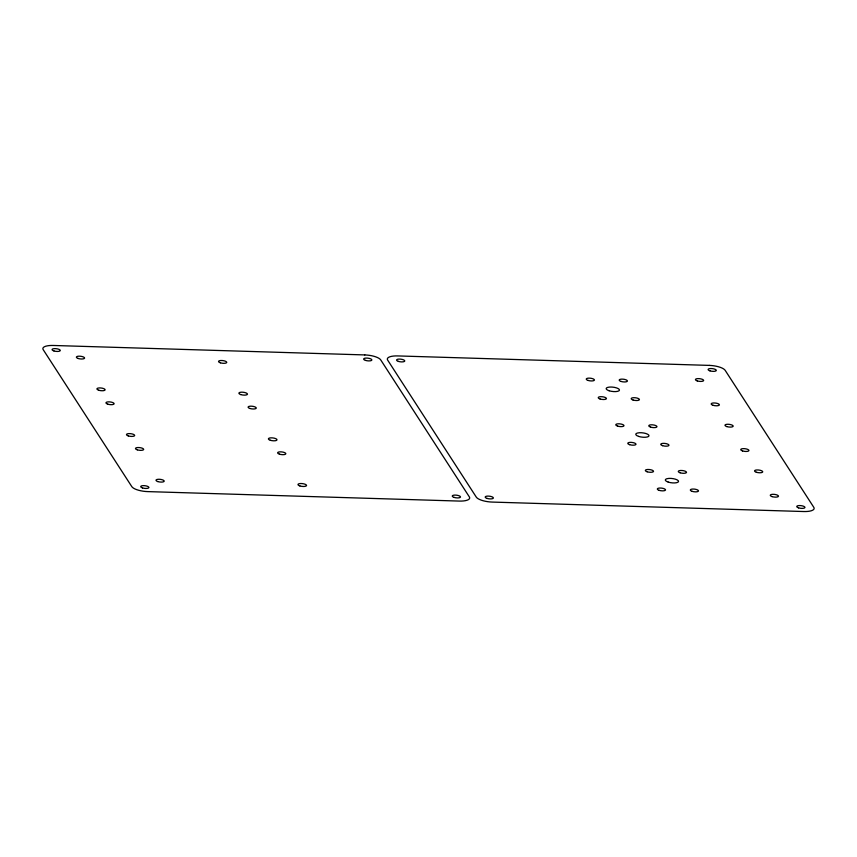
<?xml version="1.0" encoding="UTF-8"?>
<svg xmlns="http://www.w3.org/2000/svg" width="857" height="857" viewBox="0 0 857 857"><rect width="100%" height="100%" fill="white"/><g stroke="black" fill="none" stroke-linecap="round" stroke-linejoin="round"><path stroke-width="1.29" d="M364.782 354.927L53.209 345.467A13.391 4.339 6.7 0 0 43.182 349.635L131.817 486.647A13.391 4.339 6.7 0 0 147.747 491.607L459.32 501.077A13.391 4.339 6.7 0 0 469.347 496.899L380.712 359.886A13.391 4.339 6.7 0 0 364.782 354.927M709.253 365.393L397.68 355.923A13.391 4.339 6.7 0 0 387.653 360.101L476.288 497.114A13.391 4.339 6.7 0 0 492.218 502.073L803.791 511.533A13.391 4.339 6.7 0 0 813.818 507.365L725.183 370.353A13.391 4.339 6.7 0 0 709.253 365.393M709.95 370.856A4.156 1.35 6.7 0 0 716.323 370.46A4.156 1.35 6.7 0 0 710.335 368.553A4.156 1.35 6.7 0 0 709.95 370.856M398.376 361.386A4.156 1.35 6.7 0 0 404.761 361.001A4.156 1.35 6.7 0 0 398.773 359.094A4.156 1.35 6.7 0 0 398.376 361.386M798.574 507.869A4.156 1.35 6.7 0 0 804.959 507.473A4.156 1.35 6.7 0 0 798.97 505.566A4.156 1.35 6.7 0 0 798.574 507.869M487.012 498.399A4.156 1.35 6.7 0 0 493.386 498.013A4.156 1.35 6.7 0 0 487.408 496.107A4.156 1.35 6.7 0 0 487.012 498.399M609.134 390.76A6.695 2.175 6.7 0 0 619.461 390.16A6.695 2.175 6.7 0 0 609.841 387.053A6.695 2.175 6.7 0 0 609.134 390.76M600.071 398.998A4.156 1.35 6.7 0 0 606.445 398.612A4.156 1.35 6.7 0 0 600.468 396.695A4.156 1.35 6.7 0 0 600.071 398.998M633.044 400.005A4.156 1.35 6.7 0 0 639.429 399.608A4.156 1.35 6.7 0 0 633.441 397.702A4.156 1.35 6.7 0 0 633.044 400.005M621.036 381.44A4.156 1.35 6.7 0 0 627.42 381.054A4.156 1.35 6.7 0 0 621.432 379.137A4.156 1.35 6.7 0 0 621.036 381.44M588.063 380.433A4.156 1.35 6.7 0 0 594.447 380.047A4.156 1.35 6.7 0 0 588.459 378.141A4.156 1.35 6.7 0 0 588.063 380.433M697.266 380.915A4.156 1.35 6.7 0 0 703.64 380.519A4.156 1.35 6.7 0 0 697.652 378.612A4.156 1.35 6.7 0 0 697.266 380.915M713.024 405.275A4.156 1.35 6.7 0 0 719.398 404.879A4.156 1.35 6.7 0 0 713.41 402.972A4.156 1.35 6.7 0 0 713.024 405.275M692.135 491.34A4.156 1.35 6.7 0 0 698.509 490.954A4.156 1.35 6.7 0 0 692.531 489.047A4.156 1.35 6.7 0 0 692.135 491.34M647.153 471.779A4.156 1.35 6.7 0 0 653.527 471.393A4.156 1.35 6.7 0 0 647.549 469.486A4.156 1.35 6.7 0 0 647.153 471.779M772.114 496.621A4.156 1.35 6.7 0 0 778.488 496.224A4.156 1.35 6.7 0 0 772.5 494.318A4.156 1.35 6.7 0 0 772.114 496.621M756.356 472.25A4.156 1.35 6.7 0 0 762.73 471.864A4.156 1.35 6.7 0 0 756.742 469.957A4.156 1.35 6.7 0 0 756.356 472.25M680.126 472.785A4.156 1.35 6.7 0 0 686.511 472.389A4.156 1.35 6.7 0 0 680.522 470.482A4.156 1.35 6.7 0 0 680.126 472.785M659.162 490.343A4.156 1.35 6.7 0 0 665.535 489.958A4.156 1.35 6.7 0 0 659.547 488.04A4.156 1.35 6.7 0 0 659.162 490.343M668.224 482.095A6.695 2.175 6.7 0 0 678.54 481.495A6.695 2.175 6.7 0 0 668.931 478.399A6.695 2.175 6.7 0 0 668.224 482.095M638.679 436.427A6.695 2.175 6.7 0 0 648.995 435.827A6.695 2.175 6.7 0 0 639.386 432.731A6.695 2.175 6.7 0 0 638.679 436.427M629.616 444.676A4.156 1.35 6.7 0 0 635.99 444.28A4.156 1.35 6.7 0 0 630.013 442.373A4.156 1.35 6.7 0 0 629.616 444.676M662.59 445.672A4.156 1.35 6.7 0 0 668.963 445.286A4.156 1.35 6.7 0 0 662.986 443.369A4.156 1.35 6.7 0 0 662.59 445.672M650.581 427.107A4.156 1.35 6.7 0 0 656.965 426.722A4.156 1.35 6.7 0 0 650.977 424.815A4.156 1.35 6.7 0 0 650.581 427.107M617.608 426.111A4.156 1.35 6.7 0 0 623.982 425.725A4.156 1.35 6.7 0 0 618.004 423.808A4.156 1.35 6.7 0 0 617.608 426.111M726.811 426.582A4.156 1.35 6.7 0 0 733.185 426.197A4.156 1.35 6.7 0 0 727.197 424.279A4.156 1.35 6.7 0 0 726.811 426.582M742.569 450.943A4.156 1.35 6.7 0 0 748.943 450.557A4.156 1.35 6.7 0 0 742.955 448.64A4.156 1.35 6.7 0 0 742.569 450.943M270.309 440.262A4.349 1.414 6.7 0 0 277.015 439.866A4.349 1.414 6.7 0 0 270.769 437.852A4.349 1.414 6.7 0 0 270.309 440.262M249.912 408.478A4.156 1.35 6.7 0 0 256.286 408.093A4.156 1.35 6.7 0 0 250.298 406.186A4.156 1.35 6.7 0 0 249.912 408.478M107.757 404.161A4.156 1.35 6.7 0 0 114.131 403.776A4.156 1.35 6.7 0 0 108.143 401.869A4.156 1.35 6.7 0 0 107.757 404.161M128.282 435.902A4.156 1.35 6.7 0 0 134.667 435.517A4.156 1.35 6.7 0 0 128.679 433.61A4.156 1.35 6.7 0 0 128.282 435.902M157.827 481.58A4.156 1.35 6.7 0 0 164.212 481.184A4.156 1.35 6.7 0 0 158.224 479.277A4.156 1.35 6.7 0 0 157.827 481.58M137.302 449.839A4.156 1.35 6.7 0 0 143.676 449.443A4.156 1.35 6.7 0 0 137.688 447.536A4.156 1.35 6.7 0 0 137.302 449.839M279.446 454.156A4.156 1.35 6.7 0 0 285.831 453.76A4.156 1.35 6.7 0 0 279.843 451.853A4.156 1.35 6.7 0 0 279.446 454.156M299.854 485.93A4.349 1.414 6.7 0 0 306.56 485.544A4.349 1.414 6.7 0 0 300.314 483.53A4.349 1.414 6.7 0 0 299.854 485.93M240.763 394.584A4.349 1.414 6.7 0 0 247.469 394.199A4.349 1.414 6.7 0 0 241.224 392.185A4.349 1.414 6.7 0 0 240.763 394.584M220.367 362.811A4.156 1.35 6.7 0 0 226.741 362.425A4.156 1.35 6.7 0 0 220.752 360.508A4.156 1.35 6.7 0 0 220.367 362.811M78.212 358.494A4.156 1.35 6.7 0 0 84.586 358.108A4.156 1.35 6.7 0 0 78.598 356.191A4.156 1.35 6.7 0 0 78.212 358.494M98.748 390.235A4.156 1.35 6.7 0 0 105.122 389.849A4.156 1.35 6.7 0 0 99.133 387.932A4.156 1.35 6.7 0 0 98.748 390.235M142.541 487.944A4.156 1.35 6.7 0 0 148.914 487.547A4.156 1.35 6.7 0 0 142.937 485.64A4.156 1.35 6.7 0 0 142.541 487.944M454.103 497.403A4.156 1.35 6.7 0 0 460.488 497.017A4.156 1.35 6.7 0 0 454.499 495.1A4.156 1.35 6.7 0 0 454.103 497.403M53.905 350.931A4.156 1.35 6.7 0 0 60.29 350.534A4.156 1.35 6.7 0 0 54.302 348.628A4.156 1.35 6.7 0 0 53.905 350.931M365.478 360.39A4.156 1.35 6.7 0 0 371.852 360.004A4.156 1.35 6.7 0 0 365.864 358.087A4.156 1.35 6.7 0 0 365.478 360.39"/></g></svg>
